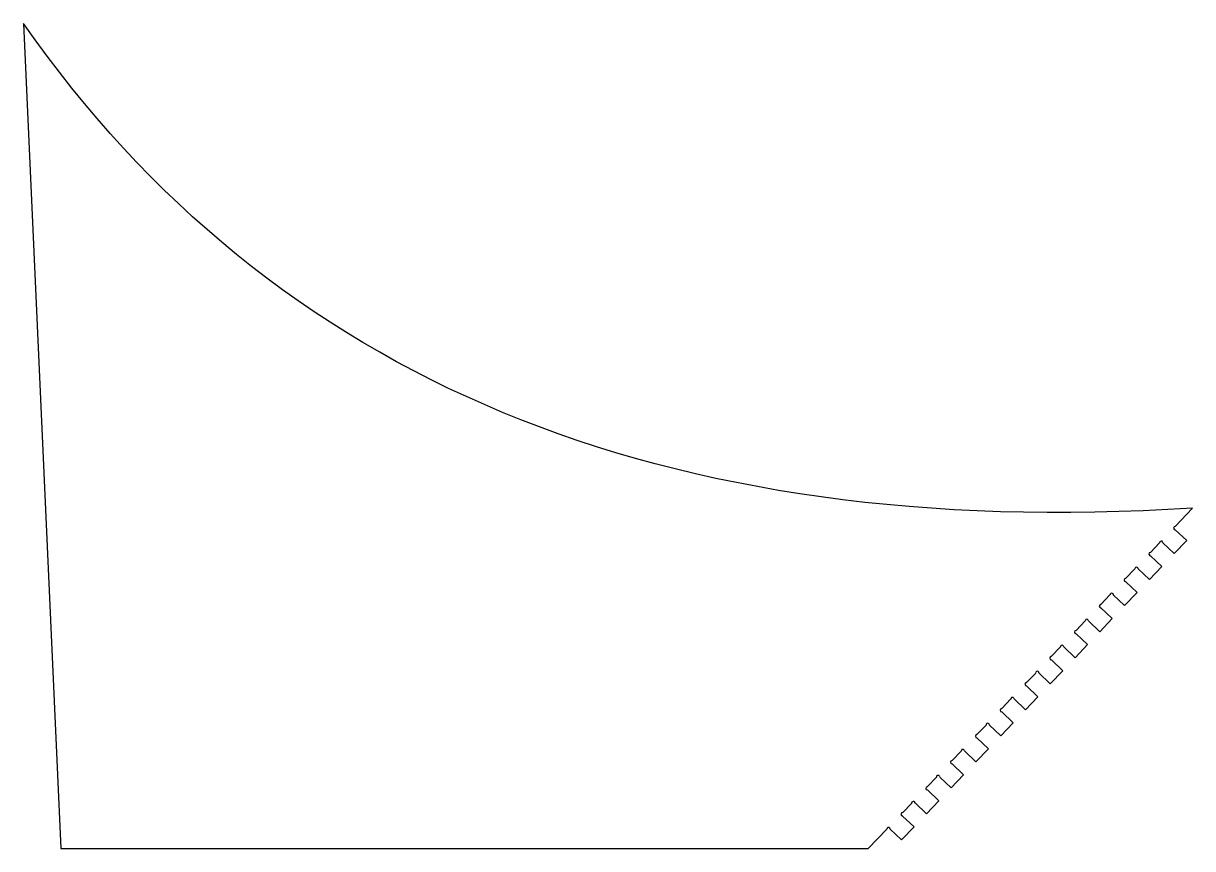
# Model space of a CAD drawing. Header units: millimetres. Extents: x 1468 to 2634, y -537 to 286.
import ezdxf

# ---------------------------------------------------------------- set-up
doc = ezdxf.new("R2010")
doc.units = ezdxf.units.MM
doc.layers.get('0').update_dxf_attribs({"linetype": 'CONTINUOUS'})

msp = doc.modelspace()

# ---------------------------------------------------------------- linework, layer by layer
for p, q in [((1468.2, 286.2), (1505.5, -536.8)), ((2616.6, -215.5), (2633.9, -197.3)), ((2628, -229.6), (2616.6, -218.8)), ((2591.8, -241.4), (2600.9, -231.9)), ((2604.2, -231.8), (2615.6, -242.6)), ((2615.6, -242.6), (2628, -229.6)), ((2603.3, -255.5), (2591.9, -244.7)), ((2590.9, -268.6), (2603.3, -255.5)), ((2567.1, -267.4), (2576.2, -257.8)), ((2579.5, -257.7), (2590.9, -268.6)), ((2578.6, -281.5), (2567.2, -270.7)), ((2542.4, -293.4), (2551.5, -283.8)), ((2554.8, -283.7), (2566.1, -294.5)), ((2566.1, -294.5), (2578.6, -281.5)), ((2553.8, -307.4), (2542.5, -296.6)), ((2517.7, -319.3), (2526.8, -309.7)), ((2530.1, -309.7), (2541.4, -320.5)), ((2541.4, -320.5), (2553.8, -307.4)), ((2529.1, -333.4), (2517.8, -322.6)), ((2493, -345.3), (2502.1, -335.7)), ((2505.4, -335.6), (2516.7, -346.4)), ((2516.7, -346.4), (2529.1, -333.4)), ((2504.4, -359.4), (2493.1, -348.5)), ((2492, -372.4), (2504.4, -359.4)), ((2468.3, -371.2), (2477.4, -361.7)), ((2480.6, -361.6), (2492, -372.4)), ((2479.7, -385.3), (2468.3, -374.5)), ((2443.5, -397.2), (2452.6, -387.6)), ((2455.9, -387.5), (2467.3, -398.3)), ((2467.3, -398.3), (2479.7, -385.3)), ((2455, -411.3), (2443.6, -400.4)), ((2418.8, -423.1), (2427.9, -413.6)), ((2431.2, -413.5), (2442.6, -424.3)), ((2442.6, -424.3), (2455, -411.3)), ((2430.3, -437.2), (2418.9, -426.4)), ((2394.1, -449.1), (2403.2, -439.5)), ((2406.5, -439.4), (2417.8, -450.3)), ((2417.8, -450.3), (2430.3, -437.2)), ((2405.5, -463.2), (2394.2, -452.4)), ((2369.4, -475), (2378.5, -465.5)), ((2381.8, -465.4), (2393.1, -476.2)), ((2393.1, -476.2), (2405.5, -463.2)), ((2368.4, -502.2), (2380.8, -489.1)), ((2380.8, -489.1), (2369.5, -478.3)), ((2344.7, -501), (2353.8, -491.4)), ((2357.1, -491.3), (2368.4, -502.2)), ((2356.1, -515.1), (2344.7, -504.3)), ((2310.5, -536.8), (2329.1, -517.4)), ((2332.3, -517.3), (2343.7, -528.1)), ((2343.7, -528.1), (2356.1, -515.1)), ((1505.5, -536.8), (2310.5, -536.8))]:
    msp.add_line(p, q)
for centre, start, end in [((2616.6, -217.1), 91.4, 271.4), ((2602.6, -231.8), 1.4, 181.4), ((2591.9, -243.1), 91.4, 271.4), ((2577.9, -257.8), 1.4, 181.4), ((2567.2, -269), 91.4, 271.4), ((2553.2, -283.7), 1.4, 181.4), ((2542.4, -295), 91.4, 271.4), ((2528.4, -309.7), 1.4, 181.4), ((2517.7, -320.9), 91.4, 271.4), ((2503.7, -335.7), 1.4, 181.4), ((2493, -346.9), 91.4, 271.4), ((2479, -361.6), 1.4, 181.4), ((2468.3, -372.9), 91.4, 271.4), ((2454.3, -387.6), 1.4, 181.4), ((2443.6, -398.8), 91.4, 271.4), ((2429.6, -413.5), 1.4, 181.4), ((2418.9, -424.8), 91.4, 271.4), ((2404.8, -439.5), 1.4, 181.4), ((2394.1, -450.7), 91.4, 271.4), ((2380.1, -465.4), 1.4, 181.4), ((2369.4, -476.7), 91.4, 271.4), ((2344.7, -502.6), 91.4, 271.4), ((2355.4, -491.4), 1.4, 181.4), ((2330.7, -517.3), 1.4, 181.4)]:
    msp.add_arc(centre, 1.64, start, end)
msp.add_open_spline([(2633.9, -197.3), (2105.1, -231.1), (1716.5, -69.9), (1468.2, 286.2)], degree=3)

doc.saveas('drawing.dxf')
